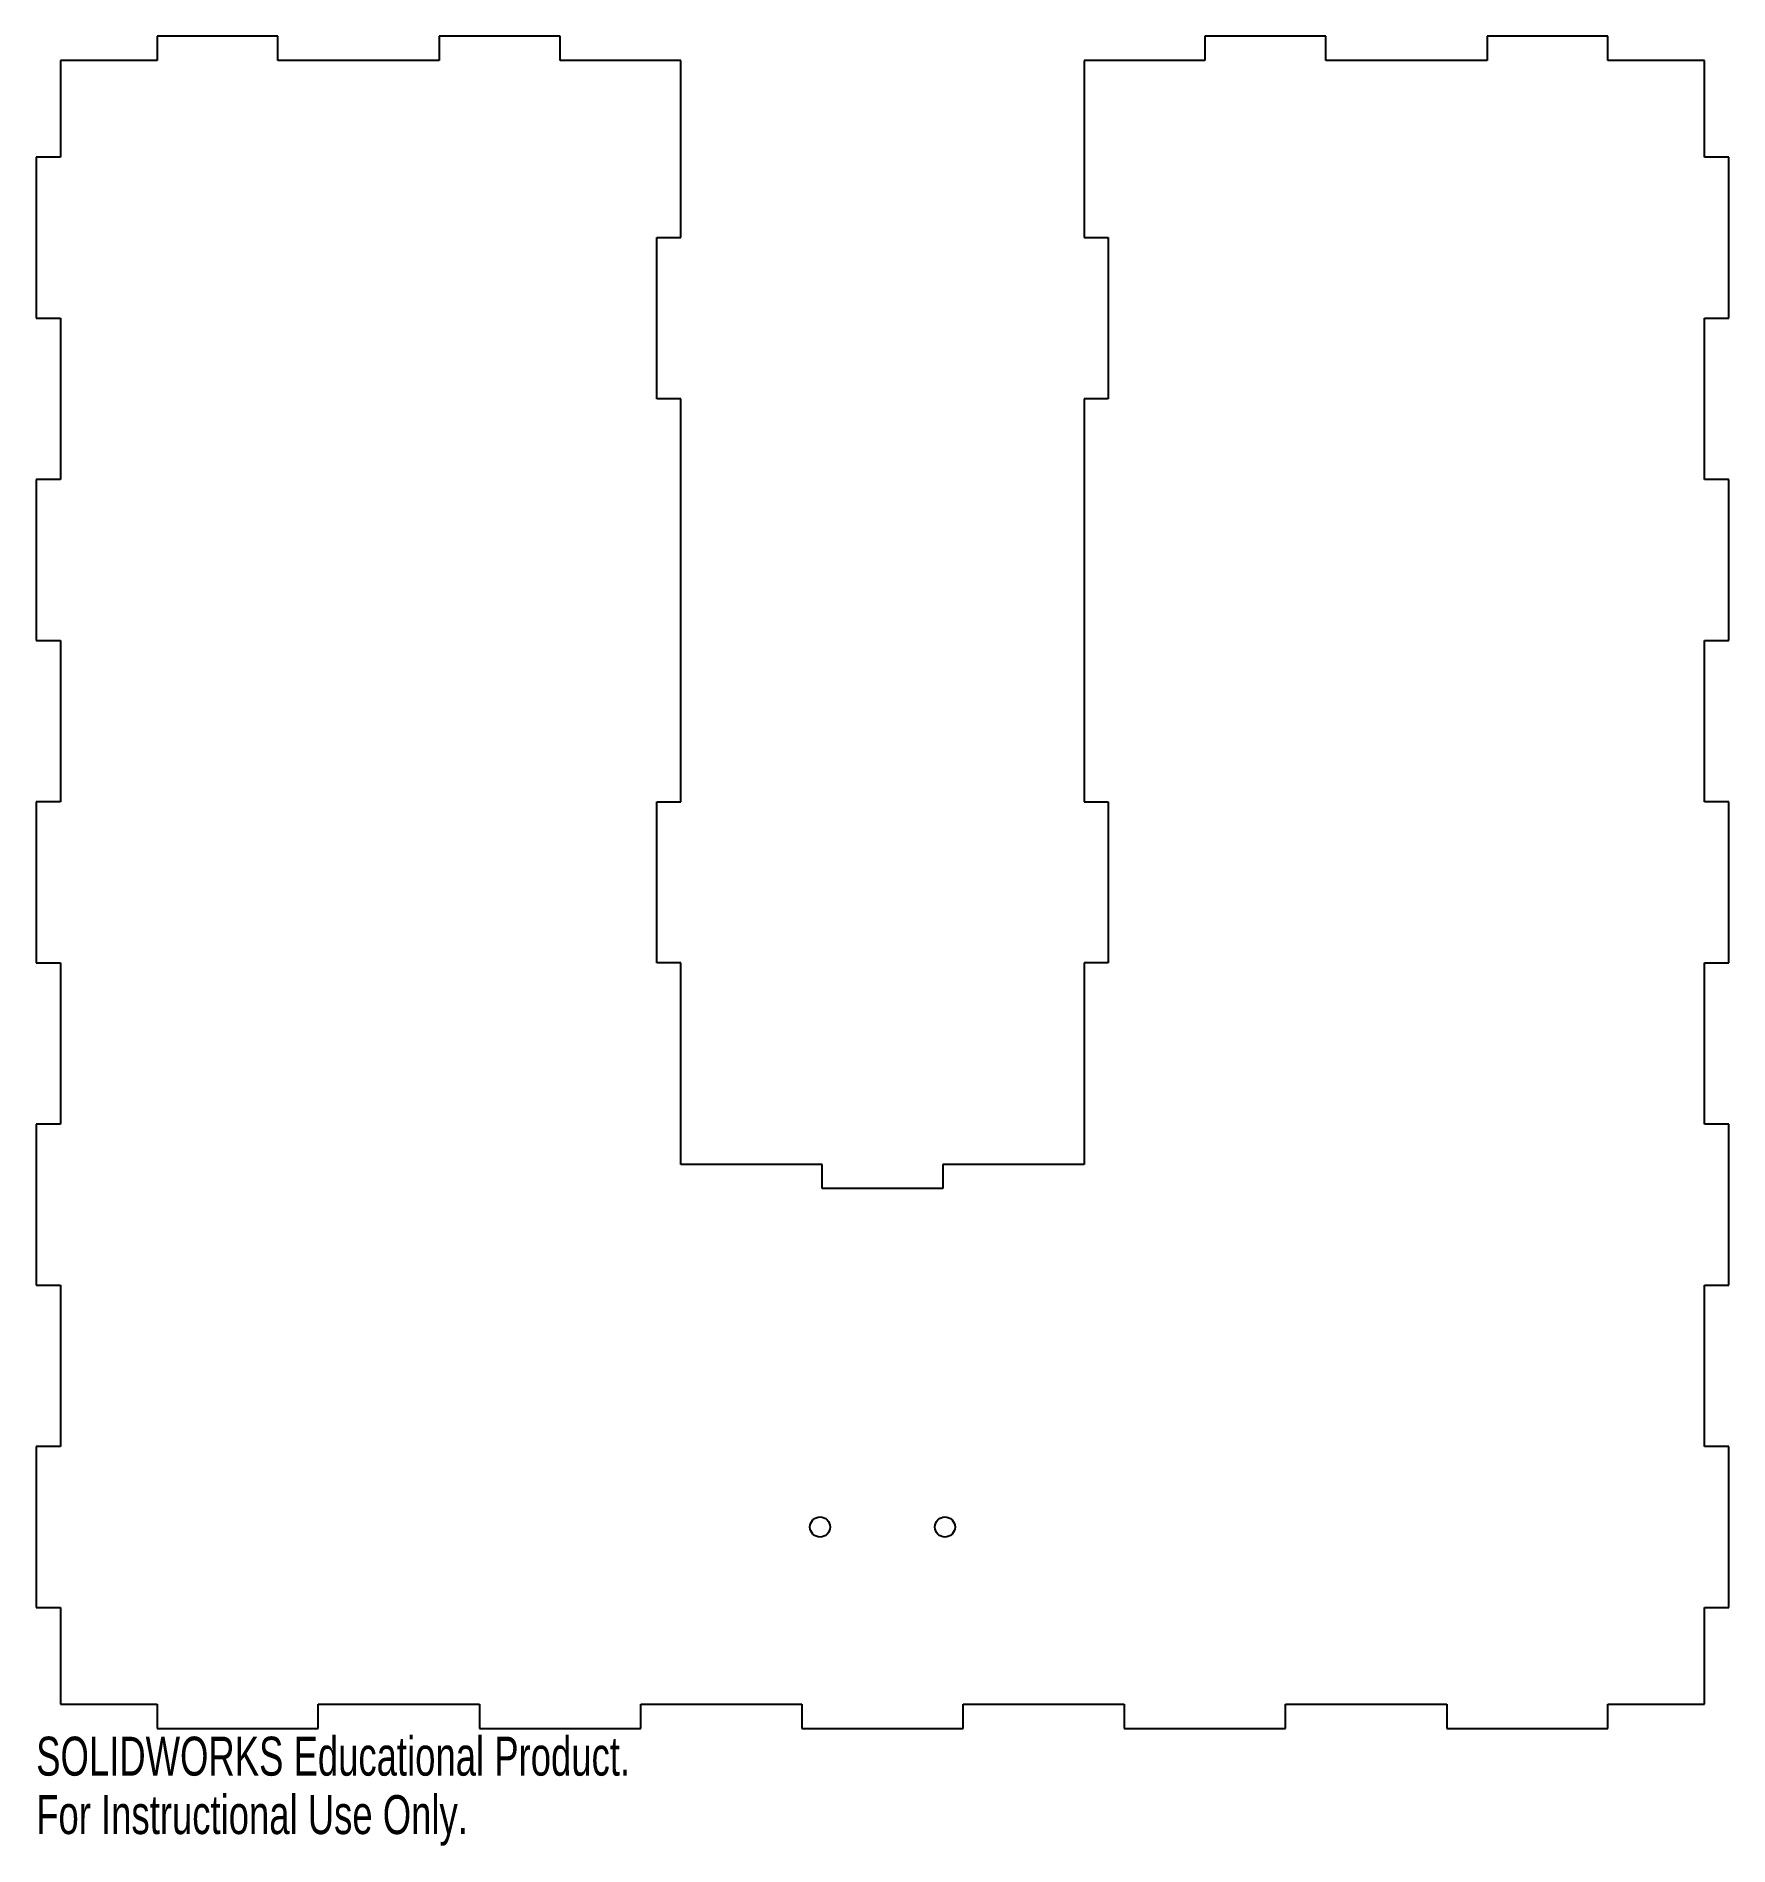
# Model space of a CAD drawing. Header units: millimetres. Extents: x -105 to 105, y -225 to 0.
import ezdxf

# ---------------------------------------------------------------- set-up
doc = ezdxf.new("R2010")
doc.units = ezdxf.units.MM
doc.styles.add('SLDTEXTSTYLE0', font='TXT', dxfattribs={"width": 0.7})

msp = doc.modelspace()

# ---------------------------------------------------------------- linework, layer by layer
at = {"color": 7, "linetype": 'Continuous', "lineweight": 25}
for p, q in [((-75, 0), (-90, 0)), ((-90, 0), (-90, -3)), ((-75, -3), (-75, 0)), ((-40, 0), (-55, 0)), ((-55, 0), (-55, -3)), ((-40, -3), (-40, 0)), ((55, 0), (40, 0)), ((40, 0), (40, -3)), ((55, -3), (55, 0)), ((90, 0), (75, 0)), ((75, 0), (75, -3)), ((90, -3), (90, 0)), ((-90, -3), (-102, -3)), ((-102, -3), (-102, -15)), ((-55, -3), (-75, -3)), ((-25, -3), (-40, -3)), ((-25, -25), (-25, -3)), ((40, -3), (25, -3)), ((25, -3), (25, -25)), ((75, -3), (55, -3)), ((102, -3), (90, -3)), ((102, -15), (102, -3)), ((-102, -15), (-105, -15)), ((-105, -15), (-105, -35)), ((105, -15), (102, -15)), ((105, -35), (105, -15)), ((-28, -45), (-28, -25)), ((-28, -25), (-25, -25)), ((25, -25), (28, -25)), ((28, -25), (28, -45)), ((-105, -35), (-102, -35)), ((-102, -35), (-102, -55)), ((102, -55), (102, -35)), ((102, -35), (105, -35)), ((-25, -45), (-28, -45)), ((-25, -95), (-25, -45)), ((28, -45), (25, -45)), ((25, -45), (25, -95)), ((-102, -55), (-105, -55)), ((-105, -55), (-105, -75)), ((105, -55), (102, -55)), ((105, -75), (105, -55)), ((-105, -75), (-102, -75)), ((-102, -75), (-102, -95)), ((102, -95), (102, -75)), ((102, -75), (105, -75)), ((-102, -95), (-105, -95)), ((-105, -95), (-105, -115)), ((-28, -115), (-28, -95)), ((-28, -95), (-25, -95)), ((25, -95), (28, -95)), ((28, -95), (28, -115)), ((105, -95), (102, -95)), ((105, -115), (105, -95)), ((-105, -115), (-102, -115)), ((-102, -115), (-102, -135)), ((-25, -115), (-28, -115)), ((-25, -140), (-25, -115)), ((28, -115), (25, -115)), ((25, -115), (25, -140)), ((102, -135), (102, -115)), ((102, -115), (105, -115)), ((-102, -135), (-105, -135)), ((-105, -135), (-105, -155)), ((105, -135), (102, -135)), ((105, -155), (105, -135)), ((-7.5, -140), (-25, -140)), ((-7.5, -143), (-7.5, -140)), ((25, -140), (7.5, -140)), ((7.5, -140), (7.5, -143)), ((7.5, -143), (-7.5, -143)), ((-105, -155), (-102, -155)), ((-102, -155), (-102, -175)), ((102, -175), (102, -155)), ((102, -155), (105, -155)), ((-102, -175), (-105, -175)), ((-105, -175), (-105, -195)), ((105, -175), (102, -175)), ((105, -195), (105, -175)), ((-105, -195), (-102, -195)), ((-102, -195), (-102, -207)), ((102, -207), (102, -195)), ((102, -195), (105, -195)), ((-102, -207), (-90, -207)), ((-90, -207), (-90, -210)), ((-70, -210), (-70, -207)), ((-70, -207), (-50, -207)), ((-50, -207), (-50, -210)), ((-30, -210), (-30, -207)), ((-30, -207), (-10, -207)), ((-10, -207), (-10, -210)), ((10, -210), (10, -207)), ((10, -207), (30, -207)), ((30, -207), (30, -210)), ((50, -210), (50, -207)), ((50, -207), (70, -207)), ((70, -207), (70, -210)), ((90, -210), (90, -207)), ((90, -207), (102, -207)), ((-90, -210), (-70, -210)), ((-50, -210), (-30, -210)), ((-10, -210), (10, -210)), ((30, -210), (50, -210)), ((70, -210), (90, -210))]:
    msp.add_line(p, q, dxfattribs=at)
for centre in [(-7.75, -185), (7.75, -185)]:
    msp.add_circle(centre, 1.25, dxfattribs=at)

# ---------------------------------------------------------------- texts
at = {"color": 7, "linetype": 'Continuous', "char_height": 4.8336, "attachment_point": 1, "style": 'SLDTEXTSTYLE0'}
for s, insert in [('SOLIDWORKS Educational Product.', (-105, -211.02)), ('For Instructional Use Only.', (-105, -218.27))]:
    msp.add_mtext(s, dxfattribs=dict(at, insert=insert))

doc.saveas('drawing.dxf')
